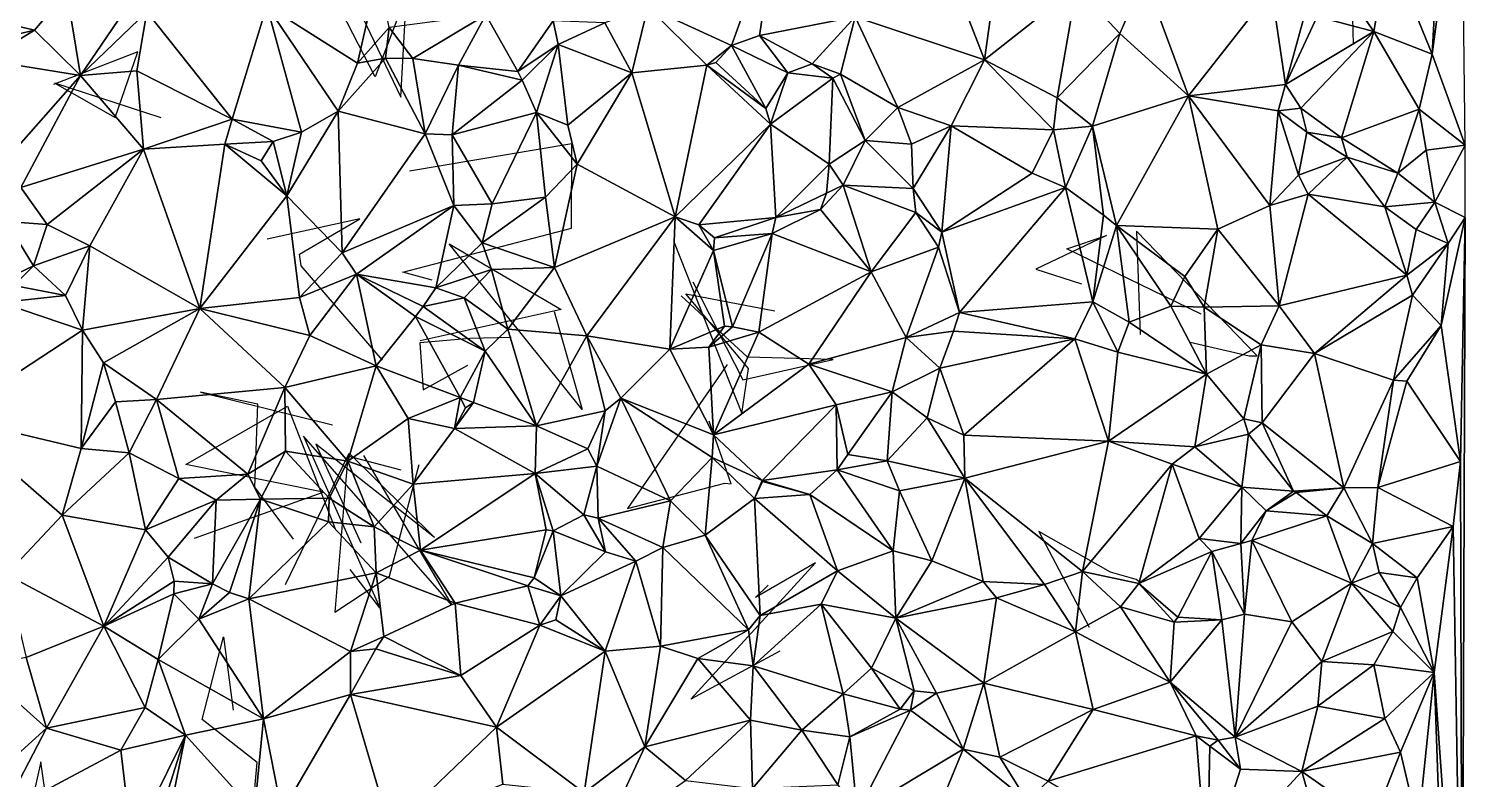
# Model space of a CAD drawing. Header units: metres. Extents: x -15.7 to 15.9, y -15.7 to 15.8.
# Drawn here: x -0.81 to 15, y -0.74 to 7.51 of the extents above; entities that cross this region are included whole.
import ezdxf

# ---------------------------------------------------------------- set-up
doc = ezdxf.new("R2010")
doc.units = ezdxf.units.M
doc.layers.add('CRACKS', color=1, linetype='Continuous')
doc.layers.add('STREET_MESH', color=7, linetype='Continuous')

msp = doc.modelspace()

# ---------------------------------------------------------------- linework, layer by layer
at = {"layer": 'CRACKS'}
for points in [[(14.011, 8.34, 0.1), (12.627, 8.861, 0.1), (13.995, 8.698, 0.1), (13.745, 8.077, 0.1), (13.762, 7.341, 0.1)], [(2.688, 8.005, 0.1), (3.282, 6.762, 0.1), (3.346, 7.892, 0.1), (3.002, 6.985, 0.1), (2.447, 8.064, 0.1)], [(0.646, 6.534, 0.1), (-0.523, 6.916, 0.1), (0.141, 6.539, 0.1), (0.389, 7.259, 0.1), (-0.538, 6.899, 0.1)], [(3.629, 4.749, 0.1), (3.306, 4.836, 0.1), (5.161, 5.321, 0.1), (5.166, 6.248, 0.1), (3.38, 5.948, 0.1)], [(3.081, 3.868, 0.1), (2.188, 4.907, 0.1), (2.168, 5.033, 0.1), (2.832, 5.422, 0.1), (1.811, 5.2, 0.1)], [(12.091, 4.372, 0.1), (10.61, 5.092, 0.1), (11.046, 5.238, 0.1), (10.271, 4.869, 0.1), (10.772, 4.706, 0.1)], [(11.968, 4.066, 0.1), (12.619, 3.916, 0.1), (12.704, 3.915, 0.1), (11.378, 5.288, 0.1), (11.417, 4.151, 0.1)], [(4.969, 4.404, 0.1), (5.28, 3.324, 0.1), (3.814, 5.147, 0.1), (5.046, 4.425, 0.1), (3.497, 4.082, 0.1)], [(6.289, 5.164, 0.1), (7.036, 3.28, 0.1), (7.109, 3.776, 0.1), (6.418, 4.597, 0.1), (7.4, 4.409, 0.1)], [(6.495, 4.731, 0.1), (7.047, 3.653, 0.1), (8.042, 3.876, 0.1), (7.098, 3.9, 0.1), (6.369, 4.576, 0.1)], [(4.497, 4.116, 0.1), (4.044, 4.105, 0.1), (3.493, 4.06, 0.1), (3.529, 3.543, 0.1), (4.019, 3.811, 0.1)], [(6.873, 3.819, 0.1), (5.778, 2.235, 0.1), (6.849, 2.516, 0.1), (6.919, 2.506, 0.1), (6.676, 3.197, 0.1)], [(2.102, 1.897, 0.1), (1.675, 2.47, 0.1), (1.709, 3.384, 0.1), (1.08, 3.515, 0.1), (2.531, 3.157, 0.1)], [(1.011, 1.909, 0.1), (2.429, 2.415, 0.1), (0.917, 2.721, 0.1), (2.036, 3.363, 0.1), (2.561, 2.013, 0.1)], [(2.871, 2.82, 0.1), (3.843, 1.173, 0.1), (2.211, 3.033, 0.1), (3.052, 1.143, 0.1), (2.726, 1.566, 0.1)], [(2.015, 1.399, 0.1), (2.716, 2.846, 0.1), (3.655, 1.916, 0.1), (2.347, 2.944, 0.1), (2.842, 1.857, 0.1)], [(3.286, 2.656, 0.1), (2.699, 2.813, 0.1), (2.557, 1.096, 0.1), (3.16, 1.49, 0.1), (3.485, 2.72, 0.1)], [(11.402, 1.432, 0.1), (11.373, 1.454, 0.1), (11.091, 1.534, 0.1), (10.304, 1.984, 0.1), (10.856, 0.93, 0.1)], [(7.452, 0.665, 0.1), (6.474, 0.137, 0.1), (7.844, 1.639, 0.1), (7.187, 1.256, 0.1), (7.326, 1.393, 0.1)], [(1.659, -1.048, 0.1), (1.701, -0.559, 0.1), (1.097, -0.088, 0.1), (1.332, 0.825, 0.1), (1.438, 0.016, 0.1)], [(-0.411, -2.435, 0.1), (-0.677, -0.551, 0.1), (-0.854, -1.337, 0.1), (-0.446, -1.026, 0.1), (-1.542, -1.974, 0.1)]]:
    msp.add_polyline3d(points, dxfattribs=at)
at = {"layer": 'STREET_MESH'}
for points in [[(14.954, 9.657), (14.631, 7.236), (14.995, 6.234)], [(14.741, 9.255), (14.631, 7.236), (14.954, 9.657)], [(14.741, 9.255), (14.149, 8.414), (14.631, 7.236)], [(6.922, 7.33), (7.423, 8.721), (6.002, 7.752)], [(6.922, 7.33), (7.231, 7.44), (7.423, 8.721)], [(7.231, 7.44), (8.282, 7.645), (7.423, 8.721)], [(9.905, 8.596), (9.199, 8.478), (9.707, 7.174)], [(10.718, 7.971), (9.905, 8.596), (9.707, 7.174)], [(9.199, 8.478), (8.282, 7.645), (9.707, 7.174)], [(13.479, 8.221), (13.991, 7.485), (14.149, 8.414)], [(14.149, 8.414), (13.991, 7.485), (14.631, 7.236)], [(13.479, 8.221), (13.365, 7.648), (13.991, 7.485)], [(2.806, 7.134), (3.035, 8.137), (1.808, 7.765)], [(3.155, 7.529), (3.035, 8.137), (2.806, 7.134)], [(10.718, 7.971), (11.193, 7.463), (11.467, 8.086)], [(11.467, 8.086), (11.193, 7.463), (11.95, 6.776)], [(12.865, 7.941), (11.467, 8.086), (11.95, 6.776)], [(-1.279, 7.625), (-0.747, 7.5), (-0.391, 7.918)], [(-0.747, 7.5), (-0.243, 6.999), (-0.391, 7.918)], [(-0.243, 6.999), (0.346, 7.865), (-0.391, 7.918)], [(10.506, 6.755), (10.718, 7.971), (9.707, 7.174)], [(11.193, 7.463), (10.718, 7.971), (10.506, 6.755)], [(13.017, 6.9), (12.865, 7.941), (11.95, 6.776)], [(13.017, 6.9), (13.21, 7.608), (12.865, 7.941)], [(0.346, 7.865), (-0.243, 6.999), (0.488, 7.7)], [(0.488, 7.7), (1.428, 6.518), (1.808, 7.765)], [(1.428, 6.518), (2.191, 6.377), (1.808, 7.765)], [(2.191, 6.377), (2.595, 6.606), (1.808, 7.765)], [(2.595, 6.606), (2.806, 7.134), (1.808, 7.765)], [(6.002, 7.752), (5.528, 7.579), (5.826, 7.028)], [(6.649, 7.114), (6.002, 7.752), (5.826, 7.028)], [(6.649, 7.114), (6.922, 7.33), (6.002, 7.752)], [(-1.314, 7.365), (-0.747, 7.5), (-1.279, 7.625)], [(-0.243, 6.999), (0.378, 7.053), (0.488, 7.7)], [(0.378, 7.053), (1.428, 6.518), (0.488, 7.7)], [(3.155, 7.529), (3.415, 7.187), (4.217, 7.667)], [(3.415, 7.187), (3.919, 7.112), (4.217, 7.667)], [(3.919, 7.112), (4.572, 7.045), (4.217, 7.667)], [(4.572, 7.045), (4.961, 7.6), (4.217, 7.667)], [(4.961, 7.6), (4.572, 7.045), (5.015, 7.341)], [(5.528, 7.579), (4.961, 7.6), (5.015, 7.341)], [(7.81, 7.129), (8.282, 7.645), (7.231, 7.44)], [(8.282, 7.645), (7.81, 7.129), (8.122, 7.014)], [(8.282, 7.645), (8.122, 7.014), (8.751, 6.646)], [(8.282, 7.645), (8.751, 6.646), (9.707, 7.174)], [(13.365, 7.648), (13.017, 6.9), (13.991, 7.485)], [(13.365, 7.648), (13.21, 7.608), (13.017, 6.9)], [(-0.747, 7.5), (-1.314, 7.365), (-1.287, 7.168)], [(-0.243, 6.999), (-0.747, 7.5), (-1.287, 7.168)], [(3.115, 7.19), (3.155, 7.529), (2.806, 7.134)], [(3.155, 7.529), (3.115, 7.19), (3.415, 7.187)], [(5.528, 7.579), (5.015, 7.341), (5.826, 7.028)], [(7.542, 7.03), (7.231, 7.44), (6.922, 7.33)], [(7.542, 7.03), (7.81, 7.129), (7.231, 7.44)], [(11.193, 7.463), (10.506, 6.755), (10.892, 6.444)], [(11.193, 7.463), (10.892, 6.444), (11.95, 6.776)], [(13.017, 6.9), (13.187, 6.64), (13.991, 7.485)], [(13.991, 7.485), (13.187, 6.64), (13.632, 6.313)], [(14.488, 6.629), (13.991, 7.485), (13.632, 6.313)], [(13.991, 7.485), (14.488, 6.629), (14.631, 7.236)], [(4.572, 7.045), (4.619, 6.95), (5.015, 7.341)], [(4.619, 6.95), (4.775, 6.591), (5.015, 7.341)], [(5.015, 7.341), (4.775, 6.591), (5.119, 6.453)], [(5.015, 7.341), (5.119, 6.453), (5.826, 7.028)], [(6.922, 7.33), (6.649, 7.114), (6.75, 7.142)], [(7.299, 6.636), (6.922, 7.33), (6.75, 7.142)], [(7.542, 7.03), (6.922, 7.33), (7.299, 6.636)], [(-0.243, 6.999), (-1.287, 7.168), (-1.059, 6.073)], [(3.115, 7.19), (2.595, 6.606), (3.55, 6.359)], [(2.595, 6.606), (3.115, 7.19), (2.806, 7.134)], [(3.415, 7.187), (3.115, 7.19), (3.55, 6.359)], [(3.919, 7.112), (3.415, 7.187), (3.55, 6.359)], [(6.301, 5.444), (6.649, 7.114), (5.826, 7.028)], [(7.352, 6.464), (6.649, 7.114), (6.301, 5.444)], [(6.649, 7.114), (7.299, 6.636), (6.75, 7.142)], [(6.649, 7.114), (7.352, 6.464), (7.299, 6.636)], [(7.81, 7.129), (7.542, 7.03), (8.037, 6.971)], [(7.81, 7.129), (8.037, 6.971), (8.122, 7.014)], [(8.751, 6.646), (9.34, 6.445), (9.707, 7.174)], [(9.34, 6.445), (10.464, 6.402), (9.707, 7.174)], [(10.464, 6.402), (10.506, 6.755), (9.707, 7.174)], [(14.631, 7.236), (14.488, 6.629), (14.995, 6.234)], [(-0.243, 6.999), (-1.059, 6.073), (-0.898, 5.767)], [(0.452, 6.191), (-0.243, 6.999), (-0.898, 5.767)], [(0.378, 7.053), (-0.243, 6.999), (0.452, 6.191)], [(0.378, 7.053), (0.452, 6.191), (1.428, 6.518)], [(3.849, 6.347), (3.919, 7.112), (3.55, 6.359)], [(3.919, 7.112), (3.849, 6.347), (4.619, 6.95)], [(4.572, 7.045), (3.919, 7.112), (4.619, 6.95)], [(5.119, 6.453), (5.222, 6.023), (5.826, 7.028)], [(5.222, 6.023), (6.301, 5.444), (5.826, 7.028)], [(7.352, 6.464), (7.542, 7.03), (7.299, 6.636)], [(8.037, 6.971), (7.542, 7.03), (7.352, 6.464)], [(8.037, 6.971), (7.352, 6.464), (7.998, 6.023)], [(8.391, 6.283), (8.037, 6.971), (7.998, 6.023)], [(8.122, 7.014), (8.037, 6.971), (8.391, 6.283)], [(8.122, 7.014), (8.391, 6.283), (8.751, 6.646)], [(3.849, 6.347), (4.775, 6.591), (4.619, 6.95)], [(12.937, 6.612), (13.017, 6.9), (11.95, 6.776)], [(13.187, 6.64), (13.017, 6.9), (12.937, 6.612)], [(8.391, 6.283), (8.902, 6.246), (8.751, 6.646)], [(8.902, 6.246), (9.34, 6.445), (8.751, 6.646)], [(10.506, 6.755), (10.464, 6.402), (10.892, 6.444)], [(10.892, 6.444), (11.159, 5.348), (11.95, 6.776)], [(11.159, 5.348), (12.273, 5.308), (11.95, 6.776)], [(12.845, 5.569), (12.937, 6.612), (11.95, 6.776)], [(12.273, 5.308), (12.845, 5.569), (11.95, 6.776)], [(13.252, 6.377), (13.187, 6.64), (12.937, 6.612)], [(13.187, 6.64), (13.252, 6.377), (13.632, 6.313)], [(1.428, 6.518), (0.452, 6.191), (1.347, 6.245)], [(1.88, 6.275), (1.428, 6.518), (1.347, 6.245)], [(1.428, 6.518), (1.88, 6.275), (2.191, 6.377)], [(2.595, 6.606), (2.029, 5.677), (2.638, 5.049)], [(2.029, 5.677), (2.595, 6.606), (2.191, 6.377)], [(3.55, 6.359), (2.595, 6.606), (2.638, 5.049)], [(4.775, 6.591), (3.849, 6.347), (4.288, 5.587)], [(4.874, 5.66), (4.775, 6.591), (4.288, 5.587)], [(4.775, 6.591), (5.222, 6.023), (5.119, 6.453)], [(5.222, 6.023), (4.775, 6.591), (4.874, 5.66)], [(12.937, 6.612), (12.845, 5.569), (13.16, 5.903)], [(13.252, 6.377), (12.937, 6.612), (13.16, 5.903)], [(14.255, 5.924), (14.488, 6.629), (13.632, 6.313)], [(14.488, 6.629), (14.255, 5.924), (14.564, 6.179)], [(14.488, 6.629), (14.564, 6.179), (14.995, 6.234)], [(1.88, 6.275), (2.029, 5.677), (2.191, 6.377)], [(3.866, 5.569), (3.55, 6.359), (2.638, 5.049)], [(3.866, 5.569), (3.849, 6.347), (3.55, 6.359)], [(3.849, 6.347), (3.866, 5.569), (4.288, 5.587)], [(6.563, 5.358), (7.352, 6.464), (6.301, 5.444)], [(7.352, 6.464), (6.563, 5.358), (7.411, 5.438)], [(7.352, 6.464), (7.411, 5.438), (7.998, 6.023)], [(9.34, 6.445), (8.902, 6.246), (8.92, 5.755)], [(9.236, 5.276), (9.34, 6.445), (8.92, 5.755)], [(9.34, 6.445), (9.236, 5.276), (10.231, 5.926)], [(10.464, 6.402), (9.34, 6.445), (10.231, 5.926)], [(10.597, 5.767), (10.464, 6.402), (10.231, 5.926)], [(10.464, 6.402), (10.597, 5.767), (10.892, 6.444)], [(10.892, 6.444), (10.597, 5.767), (11.014, 5.462)], [(11.159, 5.348), (10.892, 6.444), (11.014, 5.462)], [(13.695, 6.101), (13.252, 6.377), (13.16, 5.903)], [(13.252, 6.377), (13.695, 6.101), (13.632, 6.313)], [(-0.61, 5.36), (0.452, 6.191), (-0.898, 5.767)], [(0.452, 6.191), (-0.61, 5.36), (-0.138, 5.124)], [(1.072, 4.435), (0.452, 6.191), (-0.138, 5.124)], [(0.452, 6.191), (1.072, 4.435), (1.347, 6.245)], [(1.072, 4.435), (2.029, 5.677), (1.347, 6.245)], [(1.748, 6.062), (1.88, 6.275), (1.347, 6.245)], [(2.029, 5.677), (1.748, 6.062), (1.347, 6.245)], [(1.88, 6.275), (1.748, 6.062), (2.029, 5.677)], [(8.152, 5.793), (8.391, 6.283), (7.998, 6.023)], [(8.391, 6.283), (8.152, 5.793), (8.92, 5.755)], [(8.902, 6.246), (8.391, 6.283), (8.92, 5.755)], [(13.695, 6.101), (14.255, 5.924), (13.632, 6.313)], [(14.255, 5.924), (14.659, 5.607), (14.564, 6.179)], [(14.564, 6.179), (14.659, 5.607), (14.995, 6.234)], [(14.659, 5.607), (14.995, 5.436), (14.995, 6.234)], [(4.973, 4.887), (5.222, 6.023), (4.874, 5.66)], [(5.222, 6.023), (4.973, 4.887), (6.301, 5.444)], [(7.411, 5.438), (7.967, 5.704), (7.998, 6.023)], [(7.967, 5.704), (8.152, 5.793), (7.998, 6.023)], [(13.267, 5.694), (13.695, 6.101), (13.16, 5.903)], [(13.695, 6.101), (13.267, 5.694), (14.11, 5.553)], [(14.255, 5.924), (13.695, 6.101), (14.11, 5.553)], [(9.236, 5.276), (10.597, 5.767), (10.231, 5.926)], [(12.845, 5.569), (13.267, 5.694), (13.16, 5.903)], [(14.659, 5.607), (14.255, 5.924), (14.11, 5.553)], [(-1.056, 5.395), (-0.61, 5.36), (-0.898, 5.767)], [(7.902, 5.525), (7.967, 5.704), (7.411, 5.438)], [(8.152, 5.793), (7.967, 5.704), (7.902, 5.525)], [(8.458, 4.84), (8.152, 5.793), (7.902, 5.525)], [(8.152, 5.793), (8.948, 5.491), (8.92, 5.755)], [(8.458, 4.84), (8.948, 5.491), (8.152, 5.793)], [(8.948, 5.491), (9.236, 5.276), (8.92, 5.755)], [(10.597, 5.767), (9.236, 5.276), (9.429, 4.391)], [(10.597, 5.767), (9.429, 4.391), (10.898, 4.51)], [(10.597, 5.767), (10.898, 4.51), (11.014, 5.462)], [(12.948, 4.467), (13.267, 5.694), (12.845, 5.569)], [(12.948, 4.467), (14.351, 4.804), (13.267, 5.694)], [(13.267, 5.694), (14.351, 4.804), (14.11, 5.553)], [(1.072, 4.435), (2.168, 4.556), (2.029, 5.677)], [(2.029, 5.677), (2.168, 4.556), (2.638, 5.049)], [(2.795, 4.815), (3.866, 5.569), (2.638, 5.049)], [(2.795, 4.815), (3.669, 4.664), (3.866, 5.569)], [(3.669, 4.664), (4.179, 5.157), (3.866, 5.569)], [(3.866, 5.569), (4.179, 5.157), (4.288, 5.587)], [(4.179, 5.157), (4.874, 5.66), (4.288, 5.587)], [(4.179, 5.157), (4.973, 4.887), (4.874, 5.66)], [(12.273, 5.308), (12.948, 4.467), (12.845, 5.569)], [(14.456, 5.307), (14.659, 5.607), (14.11, 5.553)], [(14.351, 4.804), (14.456, 5.307), (14.11, 5.553)], [(14.456, 5.307), (14.806, 5.152), (14.659, 5.607)], [(14.659, 5.607), (14.806, 5.152), (14.995, 5.436)], [(-1.056, 5.395), (-0.935, 4.823), (-0.759, 4.906)], [(-0.61, 5.36), (-1.056, 5.395), (-0.759, 4.906)], [(6.301, 5.444), (4.973, 4.887), (5.328, 4.137)], [(6.243, 3.99), (6.301, 5.444), (5.328, 4.137)], [(6.243, 3.99), (6.722, 5.076), (6.301, 5.444)], [(6.722, 5.076), (6.563, 5.358), (6.301, 5.444)], [(6.563, 5.358), (6.736, 5.214), (7.411, 5.438)], [(6.736, 5.214), (7.37, 5.261), (7.411, 5.438)], [(7.37, 5.261), (7.902, 5.525), (7.411, 5.438)], [(7.37, 5.261), (8.458, 4.84), (7.902, 5.525)], [(8.458, 4.84), (9.199, 5.111), (8.948, 5.491)], [(9.199, 5.111), (9.236, 5.276), (8.948, 5.491)], [(10.898, 4.51), (11.159, 5.348), (11.014, 5.462)], [(14.806, 5.152), (14.732, 4.248), (14.995, 5.436)], [(14.732, 4.248), (14.943, 2.753), (14.995, 5.436)], [(14.995, 5.436), (14.963, -3.903), (14.933, -13.748)], [(14.943, 2.753), (14.963, -3.903), (14.995, 5.436)], [(-0.61, 5.36), (-0.759, 4.906), (-0.138, 5.124)], [(6.736, 5.214), (6.563, 5.358), (6.722, 5.076)], [(7.37, 5.261), (6.722, 5.076), (6.932, 4.236)], [(7.37, 5.261), (6.736, 5.214), (6.722, 5.076)], [(7.37, 5.261), (6.932, 4.236), (7.224, 4.177)], [(8.458, 4.84), (7.37, 5.261), (7.224, 4.177)], [(9.236, 5.276), (9.199, 5.111), (9.429, 4.391)], [(11.299, 4.285), (11.159, 5.348), (10.898, 4.51)], [(12.273, 5.308), (11.159, 5.348), (11.909, 4.79)], [(11.159, 5.348), (11.754, 4.461), (11.909, 4.79)], [(11.754, 4.461), (11.159, 5.348), (11.299, 4.285)], [(12.123, 4.452), (12.273, 5.308), (11.909, 4.79)], [(12.123, 4.452), (12.948, 4.467), (12.273, 5.308)], [(14.351, 4.804), (14.806, 5.152), (14.456, 5.307)], [(-0.759, 4.906), (-0.405, 4.58), (-0.138, 5.124)], [(-0.405, 4.58), (-0.218, 4.197), (-0.138, 5.124)], [(-0.218, 4.197), (1.072, 4.435), (-0.138, 5.124)], [(4.28, 4.864), (4.179, 5.157), (3.669, 4.664)], [(4.179, 5.157), (4.28, 4.864), (4.973, 4.887)], [(6.844, 4.242), (6.722, 5.076), (6.243, 3.99)], [(6.722, 5.076), (6.844, 4.242), (6.932, 4.236)], [(8.458, 4.84), (8.842, 4.117), (9.199, 5.111)], [(9.199, 5.111), (8.842, 4.117), (9.429, 4.391)], [(14.806, 5.152), (14.351, 4.804), (14.414, 4.582)], [(14.732, 4.248), (14.806, 5.152), (14.414, 4.582)], [(-0.759, 4.906), (-0.976, 4.688), (-0.405, 4.58)], [(-0.935, 4.823), (-0.976, 4.688), (-0.759, 4.906)], [(2.168, 4.556), (2.795, 4.815), (2.638, 5.049)], [(2.795, 4.815), (2.168, 4.556), (2.281, 4.14)], [(3.013, 3.806), (2.795, 4.815), (2.281, 4.14)], [(3.444, 4.349), (2.795, 4.815), (3.013, 3.806)], [(2.795, 4.815), (3.527, 4.459), (3.669, 4.664)], [(3.444, 4.349), (3.527, 4.459), (2.795, 4.815)], [(4.28, 4.864), (3.669, 4.664), (3.981, 4.554)], [(4.459, 4.21), (4.28, 4.864), (3.981, 4.554)], [(4.28, 4.864), (4.459, 4.21), (4.973, 4.887)], [(4.973, 4.887), (4.459, 4.21), (5.328, 4.137)], [(7.771, 3.823), (8.458, 4.84), (7.224, 4.177)], [(7.771, 3.823), (8.842, 4.117), (8.458, 4.84)], [(11.754, 4.461), (12.123, 4.452), (11.909, 4.79)], [(13.336, 3.94), (14.351, 4.804), (12.948, 4.467)], [(14.351, 4.804), (13.336, 3.94), (14.414, 4.582)], [(-0.976, 4.688), (-1.119, 4.501), (-0.405, 4.58)], [(3.669, 4.664), (3.527, 4.459), (3.981, 4.554)], [(-0.218, 4.197), (-1.119, 4.501), (-1.682, 3.242)], [(-1.119, 4.501), (-0.218, 4.197), (-0.405, 4.58)], [(0.013, 3.839), (1.072, 4.435), (-0.218, 4.197)], [(0.593, 3.433), (1.072, 4.435), (0.013, 3.839)], [(1.072, 4.435), (0.593, 3.433), (2.006, 3.567)], [(2.168, 4.556), (1.072, 4.435), (2.281, 4.14)], [(2.281, 4.14), (1.072, 4.435), (2.006, 3.567)], [(3.527, 4.459), (3.444, 4.349), (4.212, 3.967)], [(3.527, 4.459), (4.212, 3.967), (3.981, 4.554)], [(4.212, 3.967), (4.459, 4.21), (3.981, 4.554)], [(10.898, 4.51), (9.429, 4.391), (10.698, 4.101)], [(11.174, 3.957), (10.898, 4.51), (10.698, 4.101)], [(11.299, 4.285), (10.898, 4.51), (11.174, 3.957)], [(11.754, 4.461), (11.299, 4.285), (12.148, 3.714)], [(12.123, 4.452), (11.754, 4.461), (12.148, 3.714)], [(12.75, 4.036), (12.948, 4.467), (12.123, 4.452)], [(12.75, 4.036), (12.123, 4.452), (12.148, 3.714)], [(12.75, 4.036), (13.336, 3.94), (12.948, 4.467)], [(13.336, 3.94), (14.206, 3.649), (14.414, 4.582)], [(14.206, 3.649), (14.732, 4.248), (14.414, 4.582)], [(3.444, 4.349), (3.013, 3.806), (3.935, 3.455)], [(4.212, 3.967), (3.444, 4.349), (3.935, 3.455)], [(8.842, 4.117), (9.365, 4.185), (9.429, 4.391)], [(9.429, 4.391), (9.365, 4.185), (10.698, 4.101)], [(11.299, 4.285), (11.174, 3.957), (12.148, 3.714)], [(-0.234, 2.894), (-0.218, 4.197), (-1.682, 3.242)], [(0.013, 3.839), (-0.218, 4.197), (-0.234, 2.894)], [(3.013, 3.806), (2.281, 4.14), (2.006, 3.567)], [(4.459, 4.21), (4.212, 3.967), (4.776, 3.146)], [(4.459, 4.21), (4.776, 3.146), (5.328, 4.137)], [(4.776, 3.146), (5.531, 3.31), (5.328, 4.137)], [(5.705, 3.45), (6.243, 3.99), (5.328, 4.137)], [(5.531, 3.31), (5.705, 3.45), (5.328, 4.137)], [(6.673, 4.012), (6.844, 4.242), (6.243, 3.99)], [(6.844, 4.242), (6.673, 4.012), (6.932, 4.236)], [(6.932, 4.236), (6.673, 4.012), (7.224, 4.177)], [(6.673, 4.012), (6.723, 3.045), (7.224, 4.177)], [(6.723, 3.045), (7.771, 3.823), (7.224, 4.177)], [(7.771, 3.823), (8.688, 3.519), (8.842, 4.117)], [(8.842, 4.117), (8.688, 3.519), (9.213, 3.779)], [(9.365, 4.185), (8.842, 4.117), (9.213, 3.779)], [(9.365, 4.185), (9.213, 3.779), (10.698, 4.101)], [(14.732, 4.248), (14.206, 3.649), (14.352, 3.637)], [(14.943, 2.753), (14.732, 4.248), (14.352, 3.637)], [(4.082, 3.401), (4.212, 3.967), (3.935, 3.455)], [(4.212, 3.967), (4.082, 3.401), (4.776, 3.146)], [(6.243, 3.99), (5.705, 3.45), (6.723, 3.045)], [(6.673, 4.012), (6.243, 3.99), (6.723, 3.045)], [(9.213, 3.779), (9.479, 3.044), (10.698, 4.101)], [(9.479, 3.044), (11.069, 2.976), (10.698, 4.101)], [(11.069, 2.976), (11.174, 3.957), (10.698, 4.101)], [(11.174, 3.957), (11.069, 2.976), (12.148, 3.714)], [(12.559, 3.221), (12.75, 4.036), (12.148, 3.714)], [(12.559, 3.221), (12.761, 3.179), (12.75, 4.036)], [(12.75, 4.036), (12.761, 3.179), (13.336, 3.94)], [(0.145, 3.41), (0.013, 3.839), (-0.234, 2.894)], [(0.593, 3.433), (0.013, 3.839), (0.145, 3.41)], [(2.7, 2.755), (3.013, 3.806), (2.006, 3.567)], [(3.364, 3.225), (3.013, 3.806), (2.7, 2.755)], [(3.013, 3.806), (3.364, 3.225), (3.935, 3.455)], [(8.075, 3.375), (7.771, 3.823), (6.723, 3.045)], [(8.075, 3.375), (8.688, 3.519), (7.771, 3.823)], [(12.761, 3.179), (13.661, 2.462), (13.336, 3.94)], [(13.661, 2.462), (14.206, 3.649), (13.336, 3.94)], [(9.213, 3.779), (8.688, 3.519), (9.076, 3.232)], [(9.479, 3.044), (9.213, 3.779), (9.076, 3.232)], [(11.069, 2.976), (12.02, 2.914), (12.148, 3.714)], [(12.02, 2.914), (12.559, 3.221), (12.148, 3.714)], [(13.661, 2.462), (14.034, 2.467), (14.206, 3.649)], [(14.206, 3.649), (14.034, 2.467), (14.352, 3.637)], [(14.034, 2.467), (14.943, 2.753), (14.352, 3.637)], [(0.593, 3.433), (1.601, 2.615), (2.006, 3.567)], [(1.601, 2.615), (2.015, 2.865), (2.006, 3.567)], [(2.015, 2.865), (2.7, 2.755), (2.006, 3.567)], [(8.688, 3.519), (8.075, 3.375), (8.2, 2.829)], [(8.688, 3.519), (8.2, 2.829), (8.635, 2.759)], [(8.688, 3.519), (8.635, 2.759), (9.076, 3.232)], [(0.295, 2.847), (0.145, 3.41), (-0.234, 2.894)], [(0.593, 3.433), (0.145, 3.41), (0.295, 2.847)], [(0.593, 3.433), (0.295, 2.847), (0.842, 2.567)], [(1.601, 2.615), (0.593, 3.433), (0.842, 2.567)], [(3.364, 3.225), (3.872, 3.117), (3.935, 3.455)], [(3.872, 3.117), (3.996, 3.342), (3.935, 3.455)], [(4.082, 3.401), (3.872, 3.117), (4.776, 3.146)], [(3.996, 3.342), (3.872, 3.117), (4.082, 3.401)], [(3.996, 3.342), (4.082, 3.401), (3.935, 3.455)], [(5.705, 3.45), (5.439, 2.703), (6.249, 2.32)], [(5.705, 3.45), (5.531, 3.31), (5.439, 2.703)], [(5.705, 3.45), (6.708, 2.796), (6.723, 3.045)], [(6.708, 2.796), (5.705, 3.45), (6.249, 2.32)], [(7.26, 2.542), (8.075, 3.375), (6.723, 3.045)], [(8.075, 3.375), (7.26, 2.542), (8.083, 2.661)], [(8.2, 2.829), (8.075, 3.375), (8.083, 2.661)], [(-0.445, 2.161), (-1.682, 3.242), (-1.055, 1.51)], [(-0.445, 2.161), (-0.234, 2.894), (-1.682, 3.242)], [(3.42, 2.502), (3.364, 3.225), (2.7, 2.755)], [(3.364, 3.225), (3.42, 2.502), (3.872, 3.117)], [(5.339, 2.892), (5.531, 3.31), (4.776, 3.146)], [(5.531, 3.31), (5.339, 2.892), (5.439, 2.703)], [(8.635, 2.759), (9.488, 2.568), (9.076, 3.232)], [(9.488, 2.568), (9.479, 3.044), (9.076, 3.232)], [(12.612, 3.053), (12.559, 3.221), (12.02, 2.914)], [(12.559, 3.221), (12.612, 3.053), (12.761, 3.179)], [(12.612, 3.053), (13.105, 2.428), (12.761, 3.179)], [(12.761, 3.179), (13.105, 2.428), (13.661, 2.462)], [(3.42, 2.502), (4.76, 2.621), (3.872, 3.117)], [(3.872, 3.117), (4.76, 2.621), (4.776, 3.146)], [(4.76, 2.621), (5.339, 2.892), (4.776, 3.146)], [(6.708, 2.796), (7.26, 2.542), (6.723, 3.045)], [(9.479, 3.044), (9.488, 2.568), (11.069, 2.976)], [(12.537, 2.469), (12.612, 3.053), (12.02, 2.914)], [(12.612, 3.053), (12.537, 2.469), (13.105, 2.428)], [(-0.445, 2.161), (0.295, 2.847), (-0.234, 2.894)], [(0.473, 2), (0.295, 2.847), (-0.445, 2.161)], [(0.295, 2.847), (0.473, 2), (0.842, 2.567)], [(1.601, 2.615), (1.739, 2.338), (2.015, 2.865)], [(2.015, 2.865), (1.739, 2.338), (2.494, 2.348)], [(2.015, 2.865), (2.494, 2.348), (2.7, 2.755)], [(5.339, 2.892), (4.76, 2.621), (5.439, 2.703)], [(9.488, 2.568), (10.785, 1.542), (11.069, 2.976)], [(10.785, 1.542), (11.769, 2.722), (11.069, 2.976)], [(11.769, 2.722), (12.02, 2.914), (11.069, 2.976)], [(11.769, 2.722), (12.537, 2.469), (12.02, 2.914)], [(2.494, 2.348), (2.988, 2.033), (2.7, 2.755)], [(2.988, 2.033), (3.42, 2.502), (2.7, 2.755)], [(4.76, 2.621), (5.298, 2.164), (5.439, 2.703)], [(5.298, 2.164), (5.455, 2.13), (5.439, 2.703)], [(5.439, 2.703), (5.455, 2.13), (6.249, 2.32)], [(6.631, 1.942), (6.708, 2.796), (6.249, 2.32)], [(6.631, 1.942), (7.173, 2.347), (6.708, 2.796)], [(7.173, 2.347), (7.26, 2.542), (6.708, 2.796)], [(8.635, 2.759), (8.2, 2.829), (8.083, 2.661)], [(8.771, 2.429), (8.635, 2.759), (8.083, 2.661)], [(9.488, 2.568), (8.635, 2.759), (8.771, 2.429)], [(11.403, 1.41), (11.769, 2.722), (10.785, 1.542)], [(11.769, 2.722), (11.403, 1.41), (12.068, 1.907)], [(12.537, 2.469), (11.769, 2.722), (12.068, 1.907)], [(14.943, 2.753), (14.034, 2.467), (14.864, 2.036)], [(14.943, 2.753), (14.864, 2.036), (14.963, -3.903)], [(0.473, 2), (1.252, 2.328), (0.842, 2.567)], [(1.252, 2.328), (1.601, 2.615), (0.842, 2.567)], [(1.739, 2.338), (1.601, 2.615), (1.252, 2.328)], [(4.76, 2.621), (3.42, 2.502), (3.498, 1.776)], [(4.882, 2), (4.76, 2.621), (3.498, 1.776)], [(4.961, 1.99), (4.76, 2.621), (4.882, 2)], [(4.961, 1.99), (5.298, 2.164), (4.76, 2.621)], [(7.26, 2.542), (7.173, 2.347), (7.264, 2.532)], [(7.264, 2.532), (7.173, 2.347), (7.783, 2.389)], [(7.26, 2.542), (7.783, 2.389), (8.083, 2.661)], [(7.26, 2.542), (7.264, 2.532), (7.783, 2.389)], [(8.083, 2.661), (7.783, 2.389), (8.699, 1.769)], [(8.771, 2.429), (8.083, 2.661), (8.699, 1.769)], [(9.126, 1.658), (9.488, 2.568), (8.771, 2.429)], [(9.126, 1.658), (9.691, 1.431), (9.488, 2.568)], [(10.785, 1.542), (9.488, 2.568), (10.366, 1.399)], [(9.488, 2.568), (9.691, 1.431), (10.366, 1.399)], [(3.42, 2.502), (2.988, 2.033), (3.498, 1.776)], [(7.173, 2.347), (8.088, 1.549), (7.783, 2.389)], [(7.783, 2.389), (8.088, 1.549), (8.699, 1.769)], [(9.126, 1.658), (8.771, 2.429), (8.699, 1.769)], [(12.525, 1.85), (12.537, 2.469), (12.068, 1.907)], [(12.804, 2.211), (12.537, 2.469), (12.525, 1.85)], [(12.537, 2.469), (12.804, 2.211), (13.105, 2.428)], [(12.804, 2.211), (13.136, 2.41), (13.105, 2.428)], [(13.136, 2.41), (12.804, 2.211), (13.474, 2.156)], [(13.105, 2.428), (13.136, 2.41), (13.661, 2.462)], [(13.136, 2.41), (13.474, 2.156), (13.661, 2.462)], [(13.661, 2.462), (13.474, 2.156), (13.973, 1.849)], [(14.034, 2.467), (13.661, 2.462), (13.973, 1.849)], [(14.034, 2.467), (13.973, 1.849), (14.864, 2.036)], [(1.252, 2.328), (0.473, 2), (0.722, 1.699)], [(1.212, 1.405), (1.252, 2.328), (0.722, 1.699)], [(1.739, 2.338), (1.212, 1.405), (1.397, 1.311)], [(1.212, 1.405), (1.739, 2.338), (1.252, 2.328)], [(1.611, 1.24), (1.739, 2.338), (1.397, 1.311)], [(1.739, 2.338), (1.611, 1.24), (2.488, 2.09)], [(2.494, 2.348), (1.739, 2.338), (2.488, 2.09)], [(2.988, 2.033), (2.494, 2.348), (2.488, 2.09)], [(5.455, 2.13), (6.166, 1.807), (6.249, 2.32)], [(6.166, 1.807), (6.631, 1.942), (6.249, 2.32)], [(7.238, 1.059), (7.173, 2.347), (6.631, 1.942)], [(8.088, 1.549), (7.173, 2.347), (7.238, 1.059)], [(0.014, 0.94), (-0.445, 2.161), (-1.055, 1.51)], [(0.014, 0.94), (0.473, 2), (-0.445, 2.161)], [(1.611, 1.24), (3.013, 1.526), (2.488, 2.09)], [(3.013, 1.526), (2.988, 2.033), (2.488, 2.09)], [(5.298, 2.164), (4.961, 1.99), (5.534, 1.759)], [(5.455, 2.13), (5.298, 2.164), (5.534, 1.759)], [(5.869, 1.656), (5.455, 2.13), (5.534, 1.759)], [(6.166, 1.807), (5.455, 2.13), (5.869, 1.656)], [(12.648, 1.885), (12.804, 2.211), (12.525, 1.85)], [(13.474, 2.156), (12.804, 2.211), (12.648, 1.885)], [(13.474, 2.156), (12.648, 1.885), (13.744, 1.414)], [(13.474, 2.156), (13.744, 1.414), (13.973, 1.849)], [(0.473, 2), (0.014, 0.94), (0.722, 1.699)], [(2.988, 2.033), (3.013, 1.526), (3.498, 1.776)], [(4.751, 1.472), (4.882, 2), (3.498, 1.776)], [(4.751, 1.472), (4.961, 1.99), (4.882, 2)], [(4.961, 1.99), (4.751, 1.472), (5.042, 1.276)], [(4.961, 1.99), (5.042, 1.276), (5.534, 1.759)], [(6.166, 1.807), (7.108, 0.902), (6.631, 1.942)], [(7.108, 0.902), (7.238, 1.059), (6.631, 1.942)], [(11.403, 1.41), (12.208, 1.763), (12.068, 1.907)], [(12.208, 1.763), (12.525, 1.85), (12.068, 1.907)], [(13.973, 1.849), (14.468, 1.473), (14.864, 2.036)], [(14.468, 1.473), (14.654, 0.43), (14.864, 2.036)], [(14.864, 2.036), (14.654, 0.43), (14.963, -3.903)], [(3.498, 1.776), (3.013, 1.526), (3.882, 1.193)], [(4.68, 1.386), (3.498, 1.776), (3.882, 1.193)], [(4.68, 1.386), (4.751, 1.472), (3.498, 1.776)], [(5.042, 1.276), (5.869, 1.656), (5.534, 1.759)], [(6.141, 0.719), (6.166, 1.807), (5.869, 1.656)], [(7.108, 0.902), (6.166, 1.807), (6.141, 0.719)], [(8.088, 1.549), (8.73, 1.03), (8.699, 1.769)], [(8.73, 1.03), (9.126, 1.658), (8.699, 1.769)], [(12.208, 1.763), (11.403, 1.41), (11.831, 1.04)], [(12.318, 1.009), (12.208, 1.763), (11.831, 1.04)], [(12.525, 1.85), (12.208, 1.763), (12.565, 1.071)], [(12.208, 1.763), (12.318, 1.009), (12.565, 1.071)], [(12.648, 1.885), (12.525, 1.85), (12.565, 1.071)], [(13.086, 0.989), (12.648, 1.885), (12.565, 1.071)], [(12.648, 1.885), (13.086, 0.989), (13.744, 1.414)], [(13.744, 1.414), (14.047, 1.531), (13.973, 1.849)], [(14.047, 1.531), (14.468, 1.473), (13.973, 1.849)], [(0.014, 0.94), (0.79, 1.435), (0.722, 1.699)], [(0.79, 1.435), (1.212, 1.405), (0.722, 1.699)], [(5.869, 1.656), (5.042, 1.276), (5.531, 0.667)], [(6.141, 0.719), (5.869, 1.656), (5.531, 0.667)], [(9.691, 1.431), (9.126, 1.658), (8.73, 1.03)], [(-0.84, 0.596), (0.014, 0.94), (-1.055, 1.51)], [(0.784, 1.297), (0.79, 1.435), (0.014, 0.94)], [(1.212, 1.405), (0.79, 1.435), (0.784, 1.297)], [(1.611, 1.24), (2.728, 0.663), (3.013, 1.526)], [(2.728, 0.663), (3.096, 0.826), (3.013, 1.526)], [(3.013, 1.526), (3.096, 0.826), (3.882, 1.193)], [(4.751, 1.472), (4.68, 1.386), (5.042, 1.276)], [(7.908, 1.182), (8.088, 1.549), (7.238, 1.059)], [(8.088, 1.549), (7.908, 1.182), (8.73, 1.03)], [(9.691, 1.431), (8.73, 1.03), (9.837, 1.253)], [(9.691, 1.431), (9.837, 1.253), (10.366, 1.399)], [(10.706, 0.88), (10.785, 1.542), (10.366, 1.399)], [(10.706, 0.88), (11.202, 1.153), (10.785, 1.542)], [(11.202, 1.153), (11.403, 1.41), (10.785, 1.542)], [(14.282, 1.146), (14.047, 1.531), (13.744, 1.414)], [(14.047, 1.531), (14.282, 1.146), (14.468, 1.473)], [(14.468, 1.473), (14.282, 1.146), (14.654, 0.43)], [(0.614, 0.574), (0.784, 1.297), (0.014, 0.94)], [(0.784, 1.297), (0.614, 0.574), (1.061, 1.016)], [(1.212, 1.405), (0.784, 1.297), (1.061, 1.016)], [(1.212, 1.405), (1.061, 1.016), (1.397, 1.311)], [(1.061, 1.016), (1.611, 1.24), (1.397, 1.311)], [(4.813, 0.952), (4.68, 1.386), (3.882, 1.193)], [(5.042, 1.276), (4.68, 1.386), (4.813, 0.952)], [(4.989, 1.012), (5.042, 1.276), (4.813, 0.952)], [(5.042, 1.276), (4.989, 1.012), (5.531, 0.667)], [(9.837, 1.253), (10.706, 0.88), (10.366, 1.399)], [(11.403, 1.41), (11.202, 1.153), (11.793, 0.983)], [(11.403, 1.41), (11.793, 0.983), (11.831, 1.04)], [(13.086, 0.989), (13.419, 0.551), (13.744, 1.414)], [(13.744, 1.414), (13.419, 0.551), (14.197, 0.883)], [(14.282, 1.146), (13.744, 1.414), (14.197, 0.883)], [(1.611, 1.24), (1.061, 1.016), (1.772, -0.08)], [(2.728, 0.663), (1.611, 1.24), (1.772, -0.08)], [(3.096, 0.826), (3.945, 0.398), (3.882, 1.193)], [(3.945, 0.398), (4.813, 0.952), (3.882, 1.193)], [(8.149, 0.198), (7.908, 1.182), (7.161, 0.504)], [(7.908, 1.182), (7.238, 1.059), (7.161, 0.504)], [(8.73, 1.03), (7.908, 1.182), (8.463, 0.478)], [(7.908, 1.182), (8.149, 0.198), (8.463, 0.478)], [(8.73, 1.03), (9.699, 0.315), (9.837, 1.253)], [(9.699, 0.315), (10.706, 0.88), (9.837, 1.253)], [(11.202, 1.153), (10.706, 0.88), (11.748, 0.325)], [(11.793, 0.983), (11.202, 1.153), (11.748, 0.325)], [(14.654, 0.43), (14.282, 1.146), (14.197, 0.883)], [(1.061, 1.016), (0.614, 0.574), (1.772, -0.08)], [(4.813, 0.952), (3.945, 0.398), (4.336, -0.171)], [(5.531, 0.667), (4.813, 0.952), (4.336, -0.171)], [(4.989, 1.012), (4.813, 0.952), (5.531, 0.667)], [(7.238, 1.059), (7.108, 0.902), (7.161, 0.504)], [(8.931, 0.23), (8.73, 1.03), (8.463, 0.478)], [(9.179, 0.204), (9.699, 0.315), (8.73, 1.03)], [(8.931, 0.23), (9.179, 0.204), (8.73, 1.03)], [(12.318, 1.009), (11.793, 0.983), (11.748, 0.325)], [(12.462, -0.281), (12.318, 1.009), (11.748, 0.325)], [(11.793, 0.983), (12.318, 1.009), (11.831, 1.04)], [(12.318, 1.009), (12.462, -0.281), (12.565, 1.071)], [(12.462, -0.281), (13.086, 0.989), (12.565, 1.071)], [(13.086, 0.989), (12.462, -0.281), (13.419, 0.551)], [(0.014, 0.94), (-0.84, 0.596), (-0.616, -0.182)], [(0.471, 0.045), (0.014, 0.94), (-0.616, -0.182)], [(0.471, 0.045), (0.614, 0.574), (0.014, 0.94)], [(3.096, 0.826), (2.728, 0.663), (3.007, 0.69)], [(3.945, 0.398), (3.096, 0.826), (3.007, 0.69)], [(7.108, 0.902), (6.141, 0.719), (6.551, 0.586)], [(7.108, 0.902), (6.551, 0.586), (7.161, 0.504)], [(10.706, 0.88), (9.699, 0.315), (10.901, 0.024)], [(10.706, 0.88), (10.901, 0.024), (11.748, 0.325)], [(13.419, 0.551), (13.99, 0.517), (14.197, 0.883)], [(13.99, 0.517), (14.654, 0.43), (14.197, 0.883)], [(2.728, 0.189), (2.728, 0.663), (1.772, -0.08)], [(2.728, 0.189), (3.945, 0.398), (3.007, 0.69)], [(2.728, 0.663), (2.728, 0.189), (3.007, 0.69)], [(5.3, -0.892), (5.531, 0.667), (4.336, -0.171)], [(5.3, -0.892), (5.969, -0.388), (5.531, 0.667)], [(5.969, -0.388), (6.141, 0.719), (5.531, 0.667)], [(6.551, 0.586), (6.141, 0.719), (5.969, -0.388)], [(-0.84, 0.596), (-1.374, 0.496), (-0.616, -0.182)], [(-1.374, 0.496), (-1.221, -0.729), (-0.616, -0.182)], [(0.614, 0.574), (0.471, 0.045), (0.912, -0.26)], [(0.614, 0.574), (0.912, -0.26), (1.772, -0.08)], [(7.13, -0.095), (6.551, 0.586), (5.969, -0.388)], [(6.551, 0.586), (7.13, -0.095), (7.161, 0.504)], [(7.13, -0.095), (7.695, -0.203), (7.161, 0.504)], [(7.695, -0.203), (8.149, 0.198), (7.161, 0.504)], [(8.149, 0.198), (8.778, 0.028), (8.463, 0.478)], [(8.778, 0.028), (8.931, 0.23), (8.463, 0.478)], [(13.419, 0.551), (12.462, -0.281), (13.373, 0.059)], [(13.99, 0.517), (13.419, 0.551), (13.373, 0.059)], [(14.112, -0.074), (13.99, 0.517), (13.373, 0.059)], [(13.99, 0.517), (14.112, -0.074), (14.654, 0.43)], [(3.945, 0.398), (2.728, 0.189), (4.336, -0.171)], [(10.901, 0.024), (12.036, -0.265), (11.748, 0.325)], [(12.036, -0.265), (12.277, -0.315), (11.748, 0.325)], [(12.277, -0.315), (12.462, -0.281), (11.748, 0.325)], [(14.112, -0.074), (14.283, -0.447), (14.654, 0.43)], [(14.654, 0.43), (14.283, -0.447), (14.479, -1.27)], [(14.779, -3.122), (14.654, 0.43), (14.479, -1.27)], [(14.654, 0.43), (14.779, -3.122), (14.963, -3.903)], [(1.975, -1.104), (2.728, 0.189), (1.772, -0.08)], [(1.975, -1.104), (3.164, -1.294), (2.728, 0.189)], [(2.728, 0.189), (3.164, -1.294), (4.336, -0.171)], [(8.149, 0.198), (7.695, -0.203), (8.224, -0.277)], [(8.778, 0.028), (8.149, 0.198), (8.224, -0.277)], [(8.778, 0.028), (8.89, 0.016), (8.931, 0.23)], [(8.931, 0.23), (8.89, 0.016), (9.179, 0.204)], [(9.179, 0.204), (8.89, 0.016), (9.469, -0.413)], [(9.699, 0.315), (9.179, 0.204), (9.469, -0.413)], [(9.873, -0.502), (9.699, 0.315), (9.469, -0.413)], [(9.699, 0.315), (9.873, -0.502), (10.901, 0.024)], [(0.471, 0.045), (-0.616, -0.182), (0.201, -0.422)], [(0.912, -0.26), (0.471, 0.045), (0.201, -0.422)], [(8.89, 0.016), (8.778, 0.028), (8.224, -0.277)], [(8.304, -1.112), (8.89, 0.016), (8.224, -0.277)], [(8.89, 0.016), (8.304, -1.112), (9.469, -0.413)], [(10.901, 0.024), (9.873, -0.502), (10.407, -0.765)], [(12.036, -0.265), (10.901, 0.024), (10.407, -0.765)], [(12.462, -0.281), (13.197, -0.66), (13.373, 0.059)], [(13.197, -0.66), (14.112, -0.074), (13.373, 0.059)], [(0.912, -0.26), (1.672, -1.098), (1.772, -0.08)], [(1.672, -1.098), (1.975, -1.104), (1.772, -0.08)], [(7.13, -0.095), (5.969, -0.388), (6.417, -0.759)], [(7.154, -0.845), (7.13, -0.095), (6.417, -0.759)], [(7.154, -0.845), (7.695, -0.203), (7.13, -0.095)], [(13.197, -0.66), (14.283, -0.447), (14.112, -0.074)], [(-1.221, -0.729), (-1.104, -1.122), (-0.616, -0.182)], [(-0.616, -0.182), (-1.104, -1.122), (0.201, -0.422)], [(0.322, -1.45), (0.912, -0.26), (0.201, -0.422)], [(0.912, -0.26), (0.322, -1.45), (0.5, -1.568)], [(0.912, -0.26), (0.5, -1.568), (0.638, -1.617)], [(1.672, -1.098), (0.912, -0.26), (0.638, -1.617)], [(3.164, -1.294), (4.405, -0.798), (4.336, -0.171)], [(4.405, -0.798), (5.3, -0.892), (4.336, -0.171)], [(7.154, -0.845), (8.093, -0.806), (7.695, -0.203)], [(7.695, -0.203), (8.093, -0.806), (8.224, -0.277)], [(8.093, -0.806), (8.304, -1.112), (8.224, -0.277)], [(12.036, -0.265), (10.407, -0.765), (12.156, -1.784)], [(12.185, -0.378), (12.036, -0.265), (12.156, -1.784)], [(12.185, -0.378), (12.277, -0.315), (12.036, -0.265)], [(12.277, -0.315), (12.185, -0.378), (12.524, -0.632)], [(12.462, -0.281), (12.277, -0.315), (12.524, -0.632)], [(13.197, -0.66), (12.462, -0.281), (12.524, -0.632)], [(-1.104, -1.122), (0.322, -1.45), (0.201, -0.422)], [(5.3, -0.892), (5.497, -1.394), (5.969, -0.388)], [(5.969, -0.388), (5.497, -1.394), (6.417, -0.759)], [(9.469, -0.413), (8.304, -1.112), (8.906, -1.783)], [(10.176, -0.981), (9.469, -0.413), (8.906, -1.783)], [(10.176, -0.981), (9.873, -0.502), (9.469, -0.413)], [(12.524, -0.632), (12.185, -0.378), (12.156, -1.784)], [(13.983, -1.208), (14.283, -0.447), (13.197, -0.66)], [(14.283, -0.447), (13.983, -1.208), (14.479, -1.27)], [(9.873, -0.502), (10.176, -0.981), (10.407, -0.765)], [(13.197, -0.66), (12.524, -0.632), (12.156, -1.784)], [(13.593, -2.057), (13.197, -0.66), (12.156, -1.784)], [(13.593, -2.057), (13.983, -1.208), (13.197, -0.66)]]:
    msp.add_3dface(points, dxfattribs=at)

doc.saveas('drawing.dxf')
